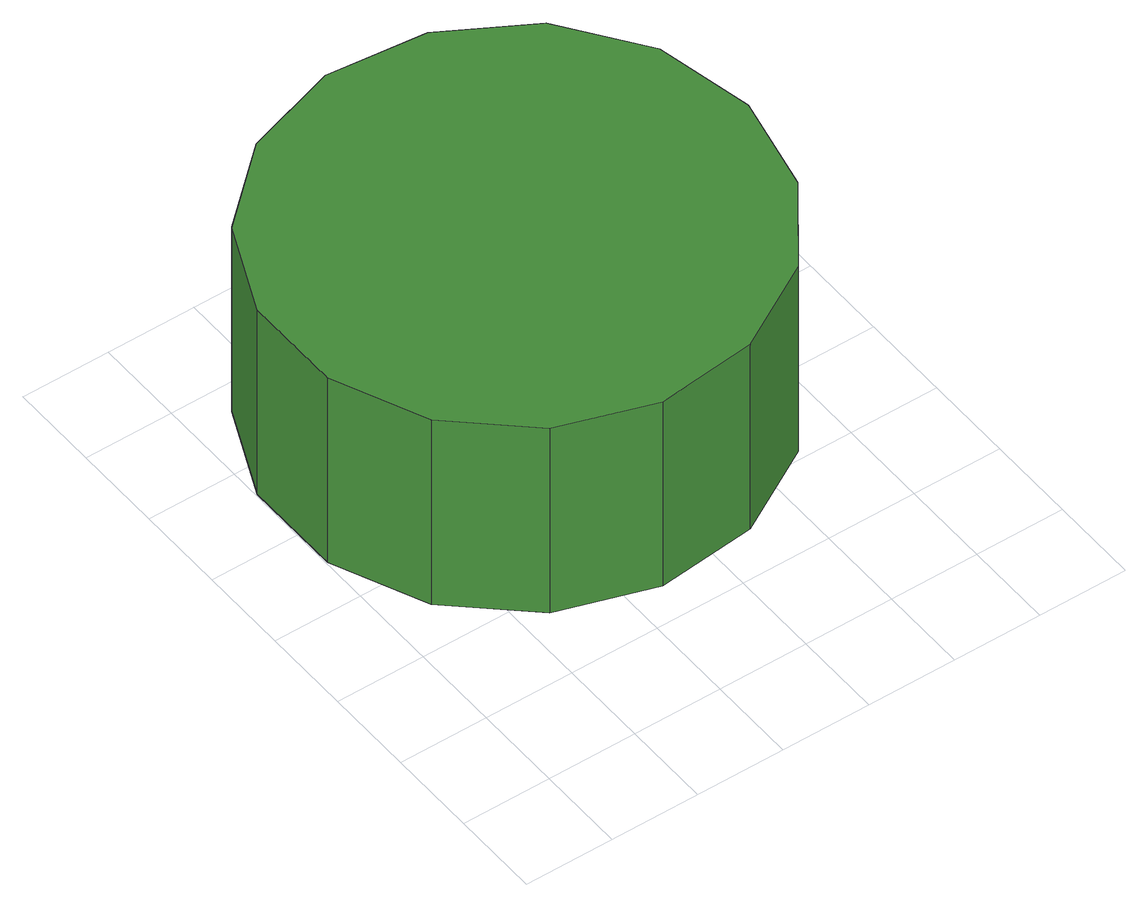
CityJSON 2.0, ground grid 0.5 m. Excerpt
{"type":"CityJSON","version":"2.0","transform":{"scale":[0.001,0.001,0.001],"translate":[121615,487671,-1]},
"CityObjects":{
"tree1":{"type":"SolitaryVegetationObject","attributes":{"function":"something"},"geometry":[{"type":"MultiSurface","lod":"1","boundaries":[[[0,1,2,3,4,5,6,7,8,9,10,11,12,13,14]],[[15,16,17,18,19,20,21,22,23,24,25,26,27,28,29]],[[0,29,28,1]],[[1,28,27,2]],[[2,27,26,3]],[[3,26,25,4]],[[4,25,24,5]],[[5,24,23,6]],[[6,23,22,7]],[[7,22,21,8]],[[8,21,20,9]],[[9,20,19,10]],[[10,19,18,11]],[[11,18,17,12]],[[12,17,16,13]],[[13,16,15,14]],[[14,15,29,0]]]}]}
},
"vertices":[
[2673,2048,1988],[2557,2596,1988],[2228,3049,1988],[1742,3329,1988],[1185,3388,1988],[653,3215,1988],[236,2840,1988],[8,2328,1988],[8,1768,1988],[236,1256,1988],[653,881,1988],[1185,708,1988],[1742,767,1988],[2228,1047,1988],[2557,1500,1988],[2557,1500,751],[2228,1047,751],[1742,767,751],[1185,708,751],[653,881,751],[236,1256,751],[8,1768,751],[8,2328,751],[236,2840,751],[653,3215,751],[1185,3388,751],[1742,3329,751],[2228,3049,751],[2557,2596,751],[2673,2048,751]
]}
